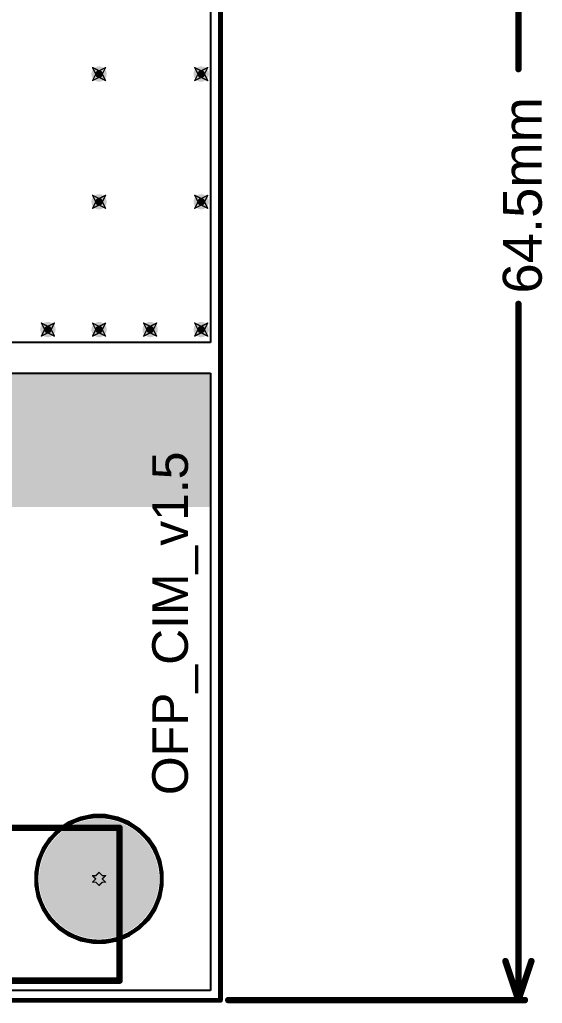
# Model space of a CAD drawing. Header units: inches. Extents: x -0.03 to 9.71, y 0.01 to 4.44.
# Drawn here: x 4.012 to 4.817, y 0.005 to 1.521 of the extents above; entities that cross this region are included whole.
import ezdxf

# ---------------------------------------------------------------- set-up
doc = ezdxf.new("R2010")
doc.units = ezdxf.units.IN
doc.header["$MEASUREMENT"] = 0
for name, color, linetype in [('Board Outline', 216, 'Continuous'), ('Bottom Layer', 5, 'Continuous'), ('Bottom Solder', 6, 'Continuous'), ('Dimension', 6, 'Continuous'), ('Drill Drawing', 1, 'Continuous'), ('Layer 1', 16, 'Continuous'), ('Layer 2', 76, 'Continuous'), ('Multi-Layer', 9, 'Continuous'), ('Pad Holes', 156, 'Continuous'), ('Top Layer', 1, 'Continuous'), ('Top Overlay', 2, 'Continuous'), ('Top Solder', 216, 'Continuous'), ('Via Holes', 16, 'Continuous')]:
    doc.layers.add(name, color=color, linetype=linetype)
doc.styles.add('Arial', font='', dxfattribs={"height": 0.2})
doc.styles.get('Arial').set_extended_font_data('Arial')

# ---------------------------------------------------------------- blocks, each defined once
blk = doc.blocks.new('DB2ERM_5_08_18P_GN_104')
at = {"layer": 'Top Overlay'}
for points in [[(-2, 0.07874, 0.01, 0.01, 0), (2, 0.07874, 0.01, 0.01, 0)], [(2, -0.156851, 0.01, 0.01, 0), (2, 0.07874, 0.01, 0.01, 0)], [(-2, -0.156851, 0.01, 0.01, 0), (2, -0.156851, 0.01, 0.01, 0)]]:
    blk.add_lwpolyline(points, format="xyseb", dxfattribs=at)
for points in [[(1.9975, 0.07874, 0.005, 0.005, 1), (2.0025, 0.07874, 0.005, 0.005, 1)], [(1.9975, 0.07874, 0.005, 0.005, 1), (2.0025, 0.07874, 0.005, 0.005, 1)], [(1.9975, -0.156851, 0.005, 0.005, 1), (2.0025, -0.156851, 0.005, 0.005, 1)], [(1.9975, -0.156851, 0.005, 0.005, 1), (2.0025, -0.156851, 0.005, 0.005, 1)]]:
    blk.add_lwpolyline(points, format="xyseb", close=True, dxfattribs=at)

msp = doc.modelspace()

# ---------------------------------------------------------------- hatches: boundary and pattern name
at = {"layer": 'Bottom Layer'}
h = msp.add_hatch(color=5, dxfattribs=at)
edge = h.paths.add_edge_path()
edge.add_arc((4.1339, 1.437), 0.0118, 0, 360)
h = msp.add_hatch(color=5, dxfattribs=at)
edge = h.paths.add_edge_path()
edge.add_arc((4.2913, 1.437), 0.0118, 0, 360)
h = msp.add_hatch(color=5, dxfattribs=at)
edge = h.paths.add_edge_path()
edge.add_arc((4.1339, 1.2402), 0.0118, 0, 360)
h = msp.add_hatch(color=5, dxfattribs=at)
edge = h.paths.add_edge_path()
edge.add_arc((4.2913, 1.2402), 0.0118, 0, 360)
h = msp.add_hatch(color=5, dxfattribs=at)
edge = h.paths.add_edge_path()
edge.add_arc((4.0551, 1.0433), 0.0118, 0, 360)
h = msp.add_hatch(color=5, dxfattribs=at)
edge = h.paths.add_edge_path()
edge.add_arc((4.1339, 1.0433), 0.0118, 0, 360)
h = msp.add_hatch(color=5, dxfattribs=at)
edge = h.paths.add_edge_path()
edge.add_arc((4.2126, 1.0433), 0.0118, 0, 360)
h = msp.add_hatch(color=5, dxfattribs=at)
edge = h.paths.add_edge_path()
edge.add_arc((4.2913, 1.0433), 0.0118, 0, 360)
h = msp.add_hatch(color=5, dxfattribs=at)
edge = h.paths.add_edge_path()
edge.add_arc((4.1339, 0.1969), 0.0886, 0, 360)
at = {"layer": 'Bottom Solder'}
msp.add_hatch(color=6, dxfattribs=at).paths.add_polyline_path([(0.0251, 0.77), (4.3056, 0.77), (4.3056, 0.9764), (0.0251, 0.9764)])
h = msp.add_hatch(color=6, dxfattribs=at)
edge = h.paths.add_edge_path()
edge.add_arc((4.1339, 0.1969), 0.0926, 0, 360)
at = {"layer": 'Layer 1'}
h = msp.add_hatch(color=16, dxfattribs=at)
edge = h.paths.add_edge_path()
edge.add_arc((4.1339, 1.437), 0.0118, 0, 360)
h = msp.add_hatch(color=16, dxfattribs=at)
edge = h.paths.add_edge_path()
edge.add_arc((4.2913, 1.437), 0.0118, 0, 360)
h = msp.add_hatch(color=16, dxfattribs=at)
edge = h.paths.add_edge_path()
edge.add_arc((4.1339, 1.2402), 0.0118, 0, 360)
h = msp.add_hatch(color=16, dxfattribs=at)
edge = h.paths.add_edge_path()
edge.add_arc((4.2913, 1.2402), 0.0118, 0, 360)
h = msp.add_hatch(color=16, dxfattribs=at)
edge = h.paths.add_edge_path()
edge.add_arc((4.0551, 1.0433), 0.0118, 0, 360)
h = msp.add_hatch(color=16, dxfattribs=at)
edge = h.paths.add_edge_path()
edge.add_arc((4.1339, 1.0433), 0.0118, 0, 360)
h = msp.add_hatch(color=16, dxfattribs=at)
edge = h.paths.add_edge_path()
edge.add_arc((4.2126, 1.0433), 0.0118, 0, 360)
h = msp.add_hatch(color=16, dxfattribs=at)
edge = h.paths.add_edge_path()
edge.add_arc((4.2913, 1.0433), 0.0118, 0, 360)
h = msp.add_hatch(color=16, dxfattribs=at)
edge = h.paths.add_edge_path()
edge.add_arc((4.1339, 0.1969), 0.0886, 0, 360)
at = {"layer": 'Layer 2'}
h = msp.add_hatch(color=76, dxfattribs=at)
edge = h.paths.add_edge_path()
edge.add_arc((4.1339, 1.437), 0.0118, 0, 360)
h = msp.add_hatch(color=76, dxfattribs=at)
edge = h.paths.add_edge_path()
edge.add_arc((4.2913, 1.437), 0.0118, 0, 360)
h = msp.add_hatch(color=76, dxfattribs=at)
edge = h.paths.add_edge_path()
edge.add_arc((4.1339, 1.2402), 0.0118, 0, 360)
h = msp.add_hatch(color=76, dxfattribs=at)
edge = h.paths.add_edge_path()
edge.add_arc((4.2913, 1.2402), 0.0118, 0, 360)
h = msp.add_hatch(color=76, dxfattribs=at)
edge = h.paths.add_edge_path()
edge.add_arc((4.0551, 1.0433), 0.0118, 0, 360)
h = msp.add_hatch(color=76, dxfattribs=at)
edge = h.paths.add_edge_path()
edge.add_arc((4.1339, 1.0433), 0.0118, 0, 360)
h = msp.add_hatch(color=76, dxfattribs=at)
edge = h.paths.add_edge_path()
edge.add_arc((4.2126, 1.0433), 0.0118, 0, 360)
h = msp.add_hatch(color=76, dxfattribs=at)
edge = h.paths.add_edge_path()
edge.add_arc((4.2913, 1.0433), 0.0118, 0, 360)
h = msp.add_hatch(color=76, dxfattribs=at)
edge = h.paths.add_edge_path()
edge.add_arc((4.1339, 0.1969), 0.0886, 0, 360)
at = {"layer": 'Multi-Layer'}
h = msp.add_hatch(color=9, dxfattribs=at)
edge = h.paths.add_edge_path()
edge.add_arc((4.1339, 0.1969), 0.0886, 0, 360)
at = {"layer": 'Pad Holes'}
h = msp.add_hatch(color=7, dxfattribs=at)
edge = h.paths.add_edge_path()
edge.add_arc((4.1339, 0.1969), 0.0689, 0, 360)
at = {"layer": 'Top Layer'}
h = msp.add_hatch(color=1, dxfattribs=at)
edge = h.paths.add_edge_path()
edge.add_arc((4.1339, 1.437), 0.0118, 0, 360)
h = msp.add_hatch(color=1, dxfattribs=at)
edge = h.paths.add_edge_path()
edge.add_arc((4.2913, 1.437), 0.0118, 0, 360)
h = msp.add_hatch(color=1, dxfattribs=at)
edge = h.paths.add_edge_path()
edge.add_arc((4.1339, 1.2402), 0.0118, 0, 360)
h = msp.add_hatch(color=1, dxfattribs=at)
edge = h.paths.add_edge_path()
edge.add_arc((4.2913, 1.2402), 0.0118, 0, 360)
h = msp.add_hatch(color=1, dxfattribs=at)
edge = h.paths.add_edge_path()
edge.add_arc((4.0551, 1.0433), 0.0118, 0, 360)
h = msp.add_hatch(color=1, dxfattribs=at)
edge = h.paths.add_edge_path()
edge.add_arc((4.1339, 1.0433), 0.0118, 0, 360)
h = msp.add_hatch(color=1, dxfattribs=at)
edge = h.paths.add_edge_path()
edge.add_arc((4.2126, 1.0433), 0.0118, 0, 360)
h = msp.add_hatch(color=1, dxfattribs=at)
edge = h.paths.add_edge_path()
edge.add_arc((4.2913, 1.0433), 0.0118, 0, 360)
h = msp.add_hatch(color=1, dxfattribs=at)
edge = h.paths.add_edge_path()
edge.add_arc((4.1339, 0.1969), 0.0886, 0, 360)
at = {"layer": 'Top Solder'}
h = msp.add_hatch(color=216, dxfattribs=at)
edge = h.paths.add_edge_path()
edge.add_arc((4.1339, 0.1969), 0.0926, 0, 360)
at = {"layer": 'Via Holes'}
h = msp.add_hatch(color=7, dxfattribs=at)
edge = h.paths.add_edge_path()
edge.add_arc((4.1339, 1.437), 0.00591, 0, 360)
h = msp.add_hatch(color=7, dxfattribs=at)
edge = h.paths.add_edge_path()
edge.add_arc((4.2913, 1.437), 0.00591, 0, 360)
h = msp.add_hatch(color=7, dxfattribs=at)
edge = h.paths.add_edge_path()
edge.add_arc((4.1339, 1.2402), 0.00591, 0, 360)
h = msp.add_hatch(color=7, dxfattribs=at)
edge = h.paths.add_edge_path()
edge.add_arc((4.2913, 1.2402), 0.00591, 0, 360)
h = msp.add_hatch(color=7, dxfattribs=at)
edge = h.paths.add_edge_path()
edge.add_arc((4.0551, 1.0433), 0.00591, 0, 360)
h = msp.add_hatch(color=7, dxfattribs=at)
edge = h.paths.add_edge_path()
edge.add_arc((4.1339, 1.0433), 0.00591, 0, 360)
h = msp.add_hatch(color=7, dxfattribs=at)
edge = h.paths.add_edge_path()
edge.add_arc((4.2126, 1.0433), 0.00591, 0, 360)
h = msp.add_hatch(color=7, dxfattribs=at)
edge = h.paths.add_edge_path()
edge.add_arc((4.2913, 1.0433), 0.00591, 0, 360)

# ---------------------------------------------------------------- linework, layer by layer
at = {"layer": 'Board Outline'}
for points in [[(4.3209, 0.0098, 0.0075, 0.0075, 0), (4.3209, 2.5492, 0.0075, 0.0075, 0)], [(0.0098, 0.0098, 0.0075, 0.0075, 0), (4.3209, 0.0098, 0.0075, 0.0075, 0)], [(0.0102, 0.0102, 0.005, 0.005, 0), (4.3205, 0.0102, 0.005, 0.005, 0)]]:
    msp.add_lwpolyline(points, format="xyseb", dxfattribs=at)
for points in [[(4.319, 0.0098, 0.00375, 0.00375, 1), (4.3227, 0.0098, 0.00375, 0.00375, 1)], [(4.319, 0.0098, 0.00375, 0.00375, 1), (4.3227, 0.0098, 0.00375, 0.00375, 1)], [(4.3193, 0.0102, 0.0025, 0.0025, 1), (4.3218, 0.0102, 0.0025, 0.0025, 1)]]:
    msp.add_lwpolyline(points, format="xyseb", close=True, dxfattribs=at)
at = {"layer": 'Bottom Layer'}
for p, q in [((4.3056, 2.5339), (4.3056, 1.0236)), ((4.3056, 1.0236), (0.0251, 1.0236)), ((0.0251, 0.9764), (4.3056, 0.9764)), ((4.3056, 0.9764), (4.3056, 0.0251)), ((4.1051, 0.2916), (4.0872, 0.2842)), ((4.1241, 0.2954), (4.1051, 0.2916)), ((4.1436, 0.2954), (4.1241, 0.2954)), ((4.1626, 0.2916), (4.1436, 0.2954)), ((4.1806, 0.2842), (4.1626, 0.2916)), ((4.071, 0.2734), (4.0573, 0.2597)), ((4.0872, 0.2842), (4.071, 0.2734)), ((4.1967, 0.2734), (4.1806, 0.2842)), ((4.2104, 0.2597), (4.1967, 0.2734)), ((4.0573, 0.2597), (4.0465, 0.2435)), ((4.2212, 0.2435), (4.2104, 0.2597)), ((4.0465, 0.2435), (4.0391, 0.2256)), ((4.2287, 0.2256), (4.2212, 0.2435)), ((4.0391, 0.2256), (4.0353, 0.2066)), ((4.2324, 0.2066), (4.2287, 0.2256)), ((4.0353, 0.2066), (4.0353, 0.1871)), ((4.2324, 0.1871), (4.2324, 0.2066)), ((4.0353, 0.1871), (4.0391, 0.1681)), ((4.2287, 0.1681), (4.2324, 0.1871)), ((4.0391, 0.1681), (4.0465, 0.1502)), ((4.2212, 0.1502), (4.2287, 0.1681)), ((4.0465, 0.1502), (4.0573, 0.134)), ((4.2104, 0.134), (4.2212, 0.1502)), ((4.0573, 0.134), (4.071, 0.1203)), ((4.1967, 0.1203), (4.2104, 0.134)), ((4.071, 0.1203), (4.0872, 0.1095)), ((4.0872, 0.1095), (4.1051, 0.1021)), ((4.1626, 0.1021), (4.1806, 0.1095)), ((4.1806, 0.1095), (4.1967, 0.1203)), ((4.1051, 0.1021), (4.1241, 0.0983)), ((4.1241, 0.0983), (4.1436, 0.0983)), ((4.1436, 0.0983), (4.1626, 0.1021)), ((4.3056, 0.0251), (0.0251, 0.0251))]:
    msp.add_line(p, q, dxfattribs=at)
at = {"layer": 'Dimension'}
for points in [[(4.78, 1.4447, 0.01, 0.01, 0), (4.78, 2.5492, 0.01, 0.01, 0)], [(4.78, 0.0102, 0.01, 0.01, 0), (4.78, 1.0828, 0.01, 0.01, 0)], [(4.76, 0.0702, 0.01, 0.01, 0), (4.78, 0.0102, 0.01, 0.01, 0)], [(4.78, 0.0102, 0.01, 0.01, 0), (4.8, 0.0702, 0.01, 0.01, 0)], [(4.333, 0.0102, 0.01, 0.01, 0), (4.79, 0.0102, 0.01, 0.01, 0)]]:
    msp.add_lwpolyline(points, format="xyseb", dxfattribs=at)
for points in [[(4.7775, 1.4447, 0.005, 0.005, 1), (4.7825, 1.4447, 0.005, 0.005, 1)], [(4.7775, 1.0828, 0.005, 0.005, 1), (4.7825, 1.0828, 0.005, 0.005, 1)], [(4.7575, 0.0702, 0.005, 0.005, 1), (4.7625, 0.0702, 0.005, 0.005, 1)], [(4.7975, 0.0702, 0.005, 0.005, 1), (4.8025, 0.0702, 0.005, 0.005, 1)], [(4.3305, 0.0102, 0.005, 0.005, 1), (4.3355, 0.0102, 0.005, 0.005, 1)], [(4.7775, 0.0102, 0.005, 0.005, 1), (4.7825, 0.0102, 0.005, 0.005, 1)], [(4.7775, 0.0102, 0.005, 0.005, 1), (4.7825, 0.0102, 0.005, 0.005, 1)], [(4.7775, 0.0102, 0.005, 0.005, 1), (4.7825, 0.0102, 0.005, 0.005, 1)], [(4.7875, 0.0102, 0.005, 0.005, 1), (4.7925, 0.0102, 0.005, 0.005, 1)]]:
    msp.add_lwpolyline(points, format="xyseb", close=True, dxfattribs=at)
at = {"layer": 'Drill Drawing'}
for points in [[(4.1239, 1.447, 0.002, 0.002, 0), (4.1339, 1.442, 0.002, 0.002, 0)], [(4.1239, 1.447, 0.002, 0.002, 0), (4.1289, 1.437, 0.002, 0.002, 0)], [(4.1339, 1.442, 0.002, 0.002, 0), (4.1439, 1.447, 0.002, 0.002, 0)], [(4.1389, 1.437, 0.002, 0.002, 0), (4.1439, 1.447, 0.002, 0.002, 0)], [(4.2813, 1.447, 0.002, 0.002, 0), (4.2913, 1.442, 0.002, 0.002, 0)], [(4.2813, 1.447, 0.002, 0.002, 0), (4.2863, 1.437, 0.002, 0.002, 0)], [(4.2913, 1.442, 0.002, 0.002, 0), (4.3013, 1.447, 0.002, 0.002, 0)], [(4.2963, 1.437, 0.002, 0.002, 0), (4.3013, 1.447, 0.002, 0.002, 0)], [(4.1239, 1.427, 0.002, 0.002, 0), (4.1289, 1.437, 0.002, 0.002, 0)], [(4.1239, 1.427, 0.002, 0.002, 0), (4.1339, 1.432, 0.002, 0.002, 0)], [(4.1339, 1.432, 0.002, 0.002, 0), (4.1439, 1.427, 0.002, 0.002, 0)], [(4.1389, 1.437, 0.002, 0.002, 0), (4.1439, 1.427, 0.002, 0.002, 0)], [(4.2813, 1.427, 0.002, 0.002, 0), (4.2863, 1.437, 0.002, 0.002, 0)], [(4.2813, 1.427, 0.002, 0.002, 0), (4.2913, 1.432, 0.002, 0.002, 0)], [(4.2913, 1.432, 0.002, 0.002, 0), (4.3013, 1.427, 0.002, 0.002, 0)], [(4.2963, 1.437, 0.002, 0.002, 0), (4.3013, 1.427, 0.002, 0.002, 0)], [(4.1239, 1.2502, 0.002, 0.002, 0), (4.1339, 1.2452, 0.002, 0.002, 0)], [(4.1239, 1.2502, 0.002, 0.002, 0), (4.1289, 1.2402, 0.002, 0.002, 0)], [(4.1339, 1.2452, 0.002, 0.002, 0), (4.1439, 1.2502, 0.002, 0.002, 0)], [(4.1389, 1.2402, 0.002, 0.002, 0), (4.1439, 1.2502, 0.002, 0.002, 0)], [(4.2813, 1.2502, 0.002, 0.002, 0), (4.2913, 1.2452, 0.002, 0.002, 0)], [(4.2813, 1.2502, 0.002, 0.002, 0), (4.2863, 1.2402, 0.002, 0.002, 0)], [(4.2913, 1.2452, 0.002, 0.002, 0), (4.3013, 1.2502, 0.002, 0.002, 0)], [(4.2963, 1.2402, 0.002, 0.002, 0), (4.3013, 1.2502, 0.002, 0.002, 0)], [(4.1239, 1.2302, 0.002, 0.002, 0), (4.1289, 1.2402, 0.002, 0.002, 0)], [(4.1239, 1.2302, 0.002, 0.002, 0), (4.1339, 1.2352, 0.002, 0.002, 0)], [(4.1339, 1.2352, 0.002, 0.002, 0), (4.1439, 1.2302, 0.002, 0.002, 0)], [(4.1389, 1.2402, 0.002, 0.002, 0), (4.1439, 1.2302, 0.002, 0.002, 0)], [(4.2813, 1.2302, 0.002, 0.002, 0), (4.2863, 1.2402, 0.002, 0.002, 0)], [(4.2813, 1.2302, 0.002, 0.002, 0), (4.2913, 1.2352, 0.002, 0.002, 0)], [(4.2913, 1.2352, 0.002, 0.002, 0), (4.3013, 1.2302, 0.002, 0.002, 0)], [(4.2963, 1.2402, 0.002, 0.002, 0), (4.3013, 1.2302, 0.002, 0.002, 0)], [(4.0451, 1.0533, 0.002, 0.002, 0), (4.0551, 1.0483, 0.002, 0.002, 0)], [(4.0451, 1.0533, 0.002, 0.002, 0), (4.0501, 1.0433, 0.002, 0.002, 0)], [(4.0551, 1.0483, 0.002, 0.002, 0), (4.0651, 1.0533, 0.002, 0.002, 0)], [(4.0601, 1.0433, 0.002, 0.002, 0), (4.0651, 1.0533, 0.002, 0.002, 0)], [(4.1239, 1.0533, 0.002, 0.002, 0), (4.1339, 1.0483, 0.002, 0.002, 0)], [(4.1239, 1.0533, 0.002, 0.002, 0), (4.1289, 1.0433, 0.002, 0.002, 0)], [(4.1339, 1.0483, 0.002, 0.002, 0), (4.1439, 1.0533, 0.002, 0.002, 0)], [(4.1389, 1.0433, 0.002, 0.002, 0), (4.1439, 1.0533, 0.002, 0.002, 0)], [(4.2026, 1.0533, 0.002, 0.002, 0), (4.2126, 1.0483, 0.002, 0.002, 0)], [(4.2026, 1.0533, 0.002, 0.002, 0), (4.2076, 1.0433, 0.002, 0.002, 0)], [(4.2126, 1.0483, 0.002, 0.002, 0), (4.2226, 1.0533, 0.002, 0.002, 0)], [(4.2176, 1.0433, 0.002, 0.002, 0), (4.2226, 1.0533, 0.002, 0.002, 0)], [(4.2813, 1.0533, 0.002, 0.002, 0), (4.2913, 1.0483, 0.002, 0.002, 0)], [(4.2813, 1.0533, 0.002, 0.002, 0), (4.2863, 1.0433, 0.002, 0.002, 0)], [(4.2913, 1.0483, 0.002, 0.002, 0), (4.3013, 1.0533, 0.002, 0.002, 0)], [(4.2963, 1.0433, 0.002, 0.002, 0), (4.3013, 1.0533, 0.002, 0.002, 0)], [(4.0451, 1.0333, 0.002, 0.002, 0), (4.0501, 1.0433, 0.002, 0.002, 0)], [(4.0451, 1.0333, 0.002, 0.002, 0), (4.0551, 1.0383, 0.002, 0.002, 0)], [(4.0551, 1.0383, 0.002, 0.002, 0), (4.0651, 1.0333, 0.002, 0.002, 0)], [(4.0601, 1.0433, 0.002, 0.002, 0), (4.0651, 1.0333, 0.002, 0.002, 0)], [(4.1239, 1.0333, 0.002, 0.002, 0), (4.1289, 1.0433, 0.002, 0.002, 0)], [(4.1239, 1.0333, 0.002, 0.002, 0), (4.1339, 1.0383, 0.002, 0.002, 0)], [(4.1339, 1.0383, 0.002, 0.002, 0), (4.1439, 1.0333, 0.002, 0.002, 0)], [(4.1389, 1.0433, 0.002, 0.002, 0), (4.1439, 1.0333, 0.002, 0.002, 0)], [(4.2026, 1.0333, 0.002, 0.002, 0), (4.2076, 1.0433, 0.002, 0.002, 0)], [(4.2026, 1.0333, 0.002, 0.002, 0), (4.2126, 1.0383, 0.002, 0.002, 0)], [(4.2126, 1.0383, 0.002, 0.002, 0), (4.2226, 1.0333, 0.002, 0.002, 0)], [(4.2176, 1.0433, 0.002, 0.002, 0), (4.2226, 1.0333, 0.002, 0.002, 0)], [(4.2813, 1.0333, 0.002, 0.002, 0), (4.2863, 1.0433, 0.002, 0.002, 0)], [(4.2813, 1.0333, 0.002, 0.002, 0), (4.2913, 1.0383, 0.002, 0.002, 0)], [(4.2913, 1.0383, 0.002, 0.002, 0), (4.3013, 1.0333, 0.002, 0.002, 0)], [(4.2963, 1.0433, 0.002, 0.002, 0), (4.3013, 1.0333, 0.002, 0.002, 0)], [(4.1239, 0.2019, 0.002, 0.002, 0), (4.1289, 0.1969, 0.002, 0.002, 0)], [(4.1239, 0.2019, 0.002, 0.002, 0), (4.1289, 0.2019, 0.002, 0.002, 0)], [(4.1239, 0.1919, 0.002, 0.002, 0), (4.1289, 0.1969, 0.002, 0.002, 0)], [(4.1289, 0.2019, 0.002, 0.002, 0), (4.1339, 0.2069, 0.002, 0.002, 0)], [(4.1339, 0.2069, 0.002, 0.002, 0), (4.1389, 0.2019, 0.002, 0.002, 0)], [(4.1389, 0.2019, 0.002, 0.002, 0), (4.1439, 0.2019, 0.002, 0.002, 0)], [(4.1389, 0.1969, 0.002, 0.002, 0), (4.1439, 0.2019, 0.002, 0.002, 0)], [(4.1389, 0.1969, 0.002, 0.002, 0), (4.1439, 0.1919, 0.002, 0.002, 0)], [(4.1239, 0.1919, 0.002, 0.002, 0), (4.1289, 0.1919, 0.002, 0.002, 0)], [(4.1289, 0.1919, 0.002, 0.002, 0), (4.1339, 0.1869, 0.002, 0.002, 0)], [(4.1339, 0.1869, 0.002, 0.002, 0), (4.1389, 0.1919, 0.002, 0.002, 0)], [(4.1389, 0.1919, 0.002, 0.002, 0), (4.1439, 0.1919, 0.002, 0.002, 0)]]:
    msp.add_lwpolyline(points, format="xyseb", dxfattribs=at)
for points in [[(4.1234, 1.447, 0.001, 0.001, 1), (4.1244, 1.447, 0.001, 0.001, 1)], [(4.1234, 1.447, 0.001, 0.001, 1), (4.1244, 1.447, 0.001, 0.001, 1)], [(4.1334, 1.442, 0.001, 0.001, 1), (4.1344, 1.442, 0.001, 0.001, 1)], [(4.1334, 1.442, 0.001, 0.001, 1), (4.1344, 1.442, 0.001, 0.001, 1)], [(4.1434, 1.447, 0.001, 0.001, 1), (4.1444, 1.447, 0.001, 0.001, 1)], [(4.1434, 1.447, 0.001, 0.001, 1), (4.1444, 1.447, 0.001, 0.001, 1)], [(4.2808, 1.447, 0.001, 0.001, 1), (4.2818, 1.447, 0.001, 0.001, 1)], [(4.2808, 1.447, 0.001, 0.001, 1), (4.2818, 1.447, 0.001, 0.001, 1)], [(4.2908, 1.442, 0.001, 0.001, 1), (4.2918, 1.442, 0.001, 0.001, 1)], [(4.2908, 1.442, 0.001, 0.001, 1), (4.2918, 1.442, 0.001, 0.001, 1)], [(4.3008, 1.447, 0.001, 0.001, 1), (4.3018, 1.447, 0.001, 0.001, 1)], [(4.3008, 1.447, 0.001, 0.001, 1), (4.3018, 1.447, 0.001, 0.001, 1)], [(4.1234, 1.427, 0.001, 0.001, 1), (4.1244, 1.427, 0.001, 0.001, 1)], [(4.1234, 1.427, 0.001, 0.001, 1), (4.1244, 1.427, 0.001, 0.001, 1)], [(4.1284, 1.437, 0.001, 0.001, 1), (4.1294, 1.437, 0.001, 0.001, 1)], [(4.1284, 1.437, 0.001, 0.001, 1), (4.1294, 1.437, 0.001, 0.001, 1)], [(4.1334, 1.432, 0.001, 0.001, 1), (4.1344, 1.432, 0.001, 0.001, 1)], [(4.1334, 1.432, 0.001, 0.001, 1), (4.1344, 1.432, 0.001, 0.001, 1)], [(4.1384, 1.437, 0.001, 0.001, 1), (4.1394, 1.437, 0.001, 0.001, 1)], [(4.1384, 1.437, 0.001, 0.001, 1), (4.1394, 1.437, 0.001, 0.001, 1)], [(4.1434, 1.427, 0.001, 0.001, 1), (4.1444, 1.427, 0.001, 0.001, 1)], [(4.1434, 1.427, 0.001, 0.001, 1), (4.1444, 1.427, 0.001, 0.001, 1)], [(4.2808, 1.427, 0.001, 0.001, 1), (4.2818, 1.427, 0.001, 0.001, 1)], [(4.2808, 1.427, 0.001, 0.001, 1), (4.2818, 1.427, 0.001, 0.001, 1)], [(4.2858, 1.437, 0.001, 0.001, 1), (4.2868, 1.437, 0.001, 0.001, 1)], [(4.2858, 1.437, 0.001, 0.001, 1), (4.2868, 1.437, 0.001, 0.001, 1)], [(4.2908, 1.432, 0.001, 0.001, 1), (4.2918, 1.432, 0.001, 0.001, 1)], [(4.2908, 1.432, 0.001, 0.001, 1), (4.2918, 1.432, 0.001, 0.001, 1)], [(4.2958, 1.437, 0.001, 0.001, 1), (4.2968, 1.437, 0.001, 0.001, 1)], [(4.2958, 1.437, 0.001, 0.001, 1), (4.2968, 1.437, 0.001, 0.001, 1)], [(4.3008, 1.427, 0.001, 0.001, 1), (4.3018, 1.427, 0.001, 0.001, 1)], [(4.3008, 1.427, 0.001, 0.001, 1), (4.3018, 1.427, 0.001, 0.001, 1)], [(4.1234, 1.2502, 0.001, 0.001, 1), (4.1244, 1.2502, 0.001, 0.001, 1)], [(4.1234, 1.2502, 0.001, 0.001, 1), (4.1244, 1.2502, 0.001, 0.001, 1)], [(4.1334, 1.2452, 0.001, 0.001, 1), (4.1344, 1.2452, 0.001, 0.001, 1)], [(4.1334, 1.2452, 0.001, 0.001, 1), (4.1344, 1.2452, 0.001, 0.001, 1)], [(4.1434, 1.2502, 0.001, 0.001, 1), (4.1444, 1.2502, 0.001, 0.001, 1)], [(4.1434, 1.2502, 0.001, 0.001, 1), (4.1444, 1.2502, 0.001, 0.001, 1)], [(4.2808, 1.2502, 0.001, 0.001, 1), (4.2818, 1.2502, 0.001, 0.001, 1)], [(4.2808, 1.2502, 0.001, 0.001, 1), (4.2818, 1.2502, 0.001, 0.001, 1)], [(4.2908, 1.2452, 0.001, 0.001, 1), (4.2918, 1.2452, 0.001, 0.001, 1)], [(4.2908, 1.2452, 0.001, 0.001, 1), (4.2918, 1.2452, 0.001, 0.001, 1)], [(4.3008, 1.2502, 0.001, 0.001, 1), (4.3018, 1.2502, 0.001, 0.001, 1)], [(4.3008, 1.2502, 0.001, 0.001, 1), (4.3018, 1.2502, 0.001, 0.001, 1)], [(4.1234, 1.2302, 0.001, 0.001, 1), (4.1244, 1.2302, 0.001, 0.001, 1)], [(4.1234, 1.2302, 0.001, 0.001, 1), (4.1244, 1.2302, 0.001, 0.001, 1)], [(4.1284, 1.2402, 0.001, 0.001, 1), (4.1294, 1.2402, 0.001, 0.001, 1)], [(4.1284, 1.2402, 0.001, 0.001, 1), (4.1294, 1.2402, 0.001, 0.001, 1)], [(4.1334, 1.2352, 0.001, 0.001, 1), (4.1344, 1.2352, 0.001, 0.001, 1)], [(4.1334, 1.2352, 0.001, 0.001, 1), (4.1344, 1.2352, 0.001, 0.001, 1)], [(4.1384, 1.2402, 0.001, 0.001, 1), (4.1394, 1.2402, 0.001, 0.001, 1)], [(4.1384, 1.2402, 0.001, 0.001, 1), (4.1394, 1.2402, 0.001, 0.001, 1)], [(4.1434, 1.2302, 0.001, 0.001, 1), (4.1444, 1.2302, 0.001, 0.001, 1)], [(4.1434, 1.2302, 0.001, 0.001, 1), (4.1444, 1.2302, 0.001, 0.001, 1)], [(4.2808, 1.2302, 0.001, 0.001, 1), (4.2818, 1.2302, 0.001, 0.001, 1)], [(4.2808, 1.2302, 0.001, 0.001, 1), (4.2818, 1.2302, 0.001, 0.001, 1)], [(4.2858, 1.2402, 0.001, 0.001, 1), (4.2868, 1.2402, 0.001, 0.001, 1)], [(4.2858, 1.2402, 0.001, 0.001, 1), (4.2868, 1.2402, 0.001, 0.001, 1)], [(4.2908, 1.2352, 0.001, 0.001, 1), (4.2918, 1.2352, 0.001, 0.001, 1)], [(4.2908, 1.2352, 0.001, 0.001, 1), (4.2918, 1.2352, 0.001, 0.001, 1)], [(4.2958, 1.2402, 0.001, 0.001, 1), (4.2968, 1.2402, 0.001, 0.001, 1)], [(4.2958, 1.2402, 0.001, 0.001, 1), (4.2968, 1.2402, 0.001, 0.001, 1)], [(4.3008, 1.2302, 0.001, 0.001, 1), (4.3018, 1.2302, 0.001, 0.001, 1)], [(4.3008, 1.2302, 0.001, 0.001, 1), (4.3018, 1.2302, 0.001, 0.001, 1)], [(4.0446, 1.0533, 0.001, 0.001, 1), (4.0456, 1.0533, 0.001, 0.001, 1)], [(4.0446, 1.0533, 0.001, 0.001, 1), (4.0456, 1.0533, 0.001, 0.001, 1)], [(4.0546, 1.0483, 0.001, 0.001, 1), (4.0556, 1.0483, 0.001, 0.001, 1)], [(4.0546, 1.0483, 0.001, 0.001, 1), (4.0556, 1.0483, 0.001, 0.001, 1)], [(4.0646, 1.0533, 0.001, 0.001, 1), (4.0656, 1.0533, 0.001, 0.001, 1)], [(4.0646, 1.0533, 0.001, 0.001, 1), (4.0656, 1.0533, 0.001, 0.001, 1)], [(4.1234, 1.0533, 0.001, 0.001, 1), (4.1244, 1.0533, 0.001, 0.001, 1)], [(4.1234, 1.0533, 0.001, 0.001, 1), (4.1244, 1.0533, 0.001, 0.001, 1)], [(4.1334, 1.0483, 0.001, 0.001, 1), (4.1344, 1.0483, 0.001, 0.001, 1)], [(4.1334, 1.0483, 0.001, 0.001, 1), (4.1344, 1.0483, 0.001, 0.001, 1)], [(4.1434, 1.0533, 0.001, 0.001, 1), (4.1444, 1.0533, 0.001, 0.001, 1)], [(4.1434, 1.0533, 0.001, 0.001, 1), (4.1444, 1.0533, 0.001, 0.001, 1)], [(4.2021, 1.0533, 0.001, 0.001, 1), (4.2031, 1.0533, 0.001, 0.001, 1)], [(4.2021, 1.0533, 0.001, 0.001, 1), (4.2031, 1.0533, 0.001, 0.001, 1)], [(4.2121, 1.0483, 0.001, 0.001, 1), (4.2131, 1.0483, 0.001, 0.001, 1)], [(4.2121, 1.0483, 0.001, 0.001, 1), (4.2131, 1.0483, 0.001, 0.001, 1)], [(4.2221, 1.0533, 0.001, 0.001, 1), (4.2231, 1.0533, 0.001, 0.001, 1)], [(4.2221, 1.0533, 0.001, 0.001, 1), (4.2231, 1.0533, 0.001, 0.001, 1)], [(4.2808, 1.0533, 0.001, 0.001, 1), (4.2818, 1.0533, 0.001, 0.001, 1)], [(4.2808, 1.0533, 0.001, 0.001, 1), (4.2818, 1.0533, 0.001, 0.001, 1)], [(4.2908, 1.0483, 0.001, 0.001, 1), (4.2918, 1.0483, 0.001, 0.001, 1)], [(4.2908, 1.0483, 0.001, 0.001, 1), (4.2918, 1.0483, 0.001, 0.001, 1)], [(4.3008, 1.0533, 0.001, 0.001, 1), (4.3018, 1.0533, 0.001, 0.001, 1)], [(4.3008, 1.0533, 0.001, 0.001, 1), (4.3018, 1.0533, 0.001, 0.001, 1)], [(4.0446, 1.0333, 0.001, 0.001, 1), (4.0456, 1.0333, 0.001, 0.001, 1)], [(4.0446, 1.0333, 0.001, 0.001, 1), (4.0456, 1.0333, 0.001, 0.001, 1)], [(4.0496, 1.0433, 0.001, 0.001, 1), (4.0506, 1.0433, 0.001, 0.001, 1)], [(4.0496, 1.0433, 0.001, 0.001, 1), (4.0506, 1.0433, 0.001, 0.001, 1)], [(4.0546, 1.0383, 0.001, 0.001, 1), (4.0556, 1.0383, 0.001, 0.001, 1)], [(4.0546, 1.0383, 0.001, 0.001, 1), (4.0556, 1.0383, 0.001, 0.001, 1)], [(4.0596, 1.0433, 0.001, 0.001, 1), (4.0606, 1.0433, 0.001, 0.001, 1)], [(4.0596, 1.0433, 0.001, 0.001, 1), (4.0606, 1.0433, 0.001, 0.001, 1)], [(4.0646, 1.0333, 0.001, 0.001, 1), (4.0656, 1.0333, 0.001, 0.001, 1)], [(4.0646, 1.0333, 0.001, 0.001, 1), (4.0656, 1.0333, 0.001, 0.001, 1)], [(4.1234, 1.0333, 0.001, 0.001, 1), (4.1244, 1.0333, 0.001, 0.001, 1)], [(4.1234, 1.0333, 0.001, 0.001, 1), (4.1244, 1.0333, 0.001, 0.001, 1)], [(4.1284, 1.0433, 0.001, 0.001, 1), (4.1294, 1.0433, 0.001, 0.001, 1)], [(4.1284, 1.0433, 0.001, 0.001, 1), (4.1294, 1.0433, 0.001, 0.001, 1)], [(4.1334, 1.0383, 0.001, 0.001, 1), (4.1344, 1.0383, 0.001, 0.001, 1)], [(4.1334, 1.0383, 0.001, 0.001, 1), (4.1344, 1.0383, 0.001, 0.001, 1)], [(4.1384, 1.0433, 0.001, 0.001, 1), (4.1394, 1.0433, 0.001, 0.001, 1)], [(4.1384, 1.0433, 0.001, 0.001, 1), (4.1394, 1.0433, 0.001, 0.001, 1)], [(4.1434, 1.0333, 0.001, 0.001, 1), (4.1444, 1.0333, 0.001, 0.001, 1)], [(4.1434, 1.0333, 0.001, 0.001, 1), (4.1444, 1.0333, 0.001, 0.001, 1)], [(4.2021, 1.0333, 0.001, 0.001, 1), (4.2031, 1.0333, 0.001, 0.001, 1)], [(4.2021, 1.0333, 0.001, 0.001, 1), (4.2031, 1.0333, 0.001, 0.001, 1)], [(4.2071, 1.0433, 0.001, 0.001, 1), (4.2081, 1.0433, 0.001, 0.001, 1)], [(4.2071, 1.0433, 0.001, 0.001, 1), (4.2081, 1.0433, 0.001, 0.001, 1)], [(4.2121, 1.0383, 0.001, 0.001, 1), (4.2131, 1.0383, 0.001, 0.001, 1)], [(4.2121, 1.0383, 0.001, 0.001, 1), (4.2131, 1.0383, 0.001, 0.001, 1)], [(4.2171, 1.0433, 0.001, 0.001, 1), (4.2181, 1.0433, 0.001, 0.001, 1)], [(4.2171, 1.0433, 0.001, 0.001, 1), (4.2181, 1.0433, 0.001, 0.001, 1)], [(4.2221, 1.0333, 0.001, 0.001, 1), (4.2231, 1.0333, 0.001, 0.001, 1)], [(4.2221, 1.0333, 0.001, 0.001, 1), (4.2231, 1.0333, 0.001, 0.001, 1)], [(4.2808, 1.0333, 0.001, 0.001, 1), (4.2818, 1.0333, 0.001, 0.001, 1)], [(4.2808, 1.0333, 0.001, 0.001, 1), (4.2818, 1.0333, 0.001, 0.001, 1)], [(4.2858, 1.0433, 0.001, 0.001, 1), (4.2868, 1.0433, 0.001, 0.001, 1)], [(4.2858, 1.0433, 0.001, 0.001, 1), (4.2868, 1.0433, 0.001, 0.001, 1)], [(4.2908, 1.0383, 0.001, 0.001, 1), (4.2918, 1.0383, 0.001, 0.001, 1)], [(4.2908, 1.0383, 0.001, 0.001, 1), (4.2918, 1.0383, 0.001, 0.001, 1)], [(4.2958, 1.0433, 0.001, 0.001, 1), (4.2968, 1.0433, 0.001, 0.001, 1)], [(4.2958, 1.0433, 0.001, 0.001, 1), (4.2968, 1.0433, 0.001, 0.001, 1)], [(4.3008, 1.0333, 0.001, 0.001, 1), (4.3018, 1.0333, 0.001, 0.001, 1)], [(4.3008, 1.0333, 0.001, 0.001, 1), (4.3018, 1.0333, 0.001, 0.001, 1)], [(4.1234, 0.2019, 0.001, 0.001, 1), (4.1244, 0.2019, 0.001, 0.001, 1)], [(4.1234, 0.2019, 0.001, 0.001, 1), (4.1244, 0.2019, 0.001, 0.001, 1)], [(4.1284, 0.2019, 0.001, 0.001, 1), (4.1294, 0.2019, 0.001, 0.001, 1)], [(4.1284, 0.2019, 0.001, 0.001, 1), (4.1294, 0.2019, 0.001, 0.001, 1)], [(4.1284, 0.1969, 0.001, 0.001, 1), (4.1294, 0.1969, 0.001, 0.001, 1)], [(4.1284, 0.1969, 0.001, 0.001, 1), (4.1294, 0.1969, 0.001, 0.001, 1)], [(4.1334, 0.2069, 0.001, 0.001, 1), (4.1344, 0.2069, 0.001, 0.001, 1)], [(4.1334, 0.2069, 0.001, 0.001, 1), (4.1344, 0.2069, 0.001, 0.001, 1)], [(4.1384, 0.2019, 0.001, 0.001, 1), (4.1394, 0.2019, 0.001, 0.001, 1)], [(4.1384, 0.2019, 0.001, 0.001, 1), (4.1394, 0.2019, 0.001, 0.001, 1)], [(4.1384, 0.1969, 0.001, 0.001, 1), (4.1394, 0.1969, 0.001, 0.001, 1)], [(4.1384, 0.1969, 0.001, 0.001, 1), (4.1394, 0.1969, 0.001, 0.001, 1)], [(4.1434, 0.2019, 0.001, 0.001, 1), (4.1444, 0.2019, 0.001, 0.001, 1)], [(4.1434, 0.2019, 0.001, 0.001, 1), (4.1444, 0.2019, 0.001, 0.001, 1)], [(4.1234, 0.1919, 0.001, 0.001, 1), (4.1244, 0.1919, 0.001, 0.001, 1)], [(4.1234, 0.1919, 0.001, 0.001, 1), (4.1244, 0.1919, 0.001, 0.001, 1)], [(4.1284, 0.1919, 0.001, 0.001, 1), (4.1294, 0.1919, 0.001, 0.001, 1)], [(4.1284, 0.1919, 0.001, 0.001, 1), (4.1294, 0.1919, 0.001, 0.001, 1)], [(4.1334, 0.1869, 0.001, 0.001, 1), (4.1344, 0.1869, 0.001, 0.001, 1)], [(4.1334, 0.1869, 0.001, 0.001, 1), (4.1344, 0.1869, 0.001, 0.001, 1)], [(4.1384, 0.1919, 0.001, 0.001, 1), (4.1394, 0.1919, 0.001, 0.001, 1)], [(4.1384, 0.1919, 0.001, 0.001, 1), (4.1394, 0.1919, 0.001, 0.001, 1)], [(4.1434, 0.1919, 0.001, 0.001, 1), (4.1444, 0.1919, 0.001, 0.001, 1)], [(4.1434, 0.1919, 0.001, 0.001, 1), (4.1444, 0.1919, 0.001, 0.001, 1)]]:
    msp.add_lwpolyline(points, format="xyseb", close=True, dxfattribs=at)
at = {"layer": 'Layer 1'}
for p, q in [((4.3056, 2.5339), (4.3056, 1.0236)), ((4.3056, 1.0236), (0.0251, 1.0236)), ((0.0251, 0.9764), (4.3056, 0.9764)), ((4.3056, 0.9764), (4.3056, 0.0251)), ((4.1051, 0.2916), (4.0872, 0.2842)), ((4.1241, 0.2954), (4.1051, 0.2916)), ((4.1436, 0.2954), (4.1241, 0.2954)), ((4.1626, 0.2916), (4.1436, 0.2954)), ((4.1806, 0.2842), (4.1626, 0.2916)), ((4.071, 0.2734), (4.0573, 0.2597)), ((4.0872, 0.2842), (4.071, 0.2734)), ((4.1967, 0.2734), (4.1806, 0.2842)), ((4.2104, 0.2597), (4.1967, 0.2734)), ((4.0573, 0.2597), (4.0465, 0.2435)), ((4.2212, 0.2435), (4.2104, 0.2597)), ((4.0465, 0.2435), (4.0391, 0.2256)), ((4.2287, 0.2256), (4.2212, 0.2435)), ((4.0391, 0.2256), (4.0353, 0.2066)), ((4.2324, 0.2066), (4.2287, 0.2256)), ((4.0353, 0.2066), (4.0353, 0.1871)), ((4.2324, 0.1871), (4.2324, 0.2066)), ((4.0353, 0.1871), (4.0391, 0.1681)), ((4.2287, 0.1681), (4.2324, 0.1871)), ((4.0391, 0.1681), (4.0465, 0.1502)), ((4.2212, 0.1502), (4.2287, 0.1681)), ((4.0465, 0.1502), (4.0573, 0.134)), ((4.2104, 0.134), (4.2212, 0.1502)), ((4.0573, 0.134), (4.071, 0.1203)), ((4.1967, 0.1203), (4.2104, 0.134)), ((4.071, 0.1203), (4.0872, 0.1095)), ((4.0872, 0.1095), (4.1051, 0.1021)), ((4.1626, 0.1021), (4.1806, 0.1095)), ((4.1806, 0.1095), (4.1967, 0.1203)), ((4.1051, 0.1021), (4.1241, 0.0983)), ((4.1241, 0.0983), (4.1436, 0.0983)), ((4.1436, 0.0983), (4.1626, 0.1021)), ((4.3056, 0.0251), (0.0251, 0.0251))]:
    msp.add_line(p, q, dxfattribs=at)
at = {"layer": 'Layer 2'}
for p, q in [((4.3056, 2.5339), (4.3056, 1.0236)), ((4.3056, 1.0236), (0.0251, 1.0236)), ((0.0251, 0.9764), (4.3056, 0.9764)), ((4.3056, 0.9764), (4.3056, 0.0251)), ((4.1051, 0.2916), (4.0872, 0.2842)), ((4.1241, 0.2954), (4.1051, 0.2916)), ((4.1436, 0.2954), (4.1241, 0.2954)), ((4.1626, 0.2916), (4.1436, 0.2954)), ((4.1806, 0.2842), (4.1626, 0.2916)), ((4.071, 0.2734), (4.0573, 0.2597)), ((4.0872, 0.2842), (4.071, 0.2734)), ((4.1967, 0.2734), (4.1806, 0.2842)), ((4.2104, 0.2597), (4.1967, 0.2734)), ((4.0573, 0.2597), (4.0465, 0.2435)), ((4.2212, 0.2435), (4.2104, 0.2597)), ((4.0465, 0.2435), (4.0391, 0.2256)), ((4.2287, 0.2256), (4.2212, 0.2435)), ((4.0391, 0.2256), (4.0353, 0.2066)), ((4.2324, 0.2066), (4.2287, 0.2256)), ((4.0353, 0.2066), (4.0353, 0.1871)), ((4.2324, 0.1871), (4.2324, 0.2066)), ((4.0353, 0.1871), (4.0391, 0.1681)), ((4.2287, 0.1681), (4.2324, 0.1871)), ((4.0391, 0.1681), (4.0465, 0.1502)), ((4.2212, 0.1502), (4.2287, 0.1681)), ((4.0465, 0.1502), (4.0573, 0.134)), ((4.2104, 0.134), (4.2212, 0.1502)), ((4.0573, 0.134), (4.071, 0.1203)), ((4.1967, 0.1203), (4.2104, 0.134)), ((4.071, 0.1203), (4.0872, 0.1095)), ((4.0872, 0.1095), (4.1051, 0.1021)), ((4.1626, 0.1021), (4.1806, 0.1095)), ((4.1806, 0.1095), (4.1967, 0.1203)), ((4.1051, 0.1021), (4.1241, 0.0983)), ((4.1241, 0.0983), (4.1436, 0.0983)), ((4.1436, 0.0983), (4.1626, 0.1021)), ((4.3056, 0.0251), (0.0251, 0.0251))]:
    msp.add_line(p, q, dxfattribs=at)
at = {"layer": 'Top Layer'}
for p, q in [((4.3056, 2.5339), (4.3056, 1.0236)), ((4.3056, 1.0236), (3.8206, 1.0236)), ((3.8206, 0.9764), (4.3056, 0.9764)), ((4.3056, 0.9764), (4.3056, 0.0251)), ((4.1051, 0.2916), (4.0872, 0.2842)), ((4.1241, 0.2954), (4.1051, 0.2916)), ((4.1436, 0.2954), (4.1241, 0.2954)), ((4.1626, 0.2916), (4.1436, 0.2954)), ((4.1806, 0.2842), (4.1626, 0.2916)), ((4.071, 0.2734), (4.0573, 0.2597)), ((4.0872, 0.2842), (4.071, 0.2734)), ((4.1967, 0.2734), (4.1806, 0.2842)), ((4.2104, 0.2597), (4.1967, 0.2734)), ((4.0573, 0.2597), (4.0465, 0.2435)), ((4.2212, 0.2435), (4.2104, 0.2597)), ((4.0465, 0.2435), (4.0391, 0.2256)), ((4.2287, 0.2256), (4.2212, 0.2435)), ((4.0391, 0.2256), (4.0353, 0.2066)), ((4.2324, 0.2066), (4.2287, 0.2256)), ((4.0353, 0.2066), (4.0353, 0.1871)), ((4.2324, 0.1871), (4.2324, 0.2066)), ((4.0353, 0.1871), (4.0391, 0.1681)), ((4.2287, 0.1681), (4.2324, 0.1871)), ((4.0391, 0.1681), (4.0465, 0.1502)), ((4.2212, 0.1502), (4.2287, 0.1681)), ((4.0465, 0.1502), (4.0573, 0.134)), ((4.2104, 0.134), (4.2212, 0.1502)), ((4.0573, 0.134), (4.071, 0.1203)), ((4.1967, 0.1203), (4.2104, 0.134)), ((4.071, 0.1203), (4.0872, 0.1095)), ((4.0872, 0.1095), (4.1051, 0.1021)), ((4.1626, 0.1021), (4.1806, 0.1095)), ((4.1806, 0.1095), (4.1967, 0.1203)), ((4.1051, 0.1021), (4.1241, 0.0983)), ((4.1241, 0.0983), (4.1436, 0.0983)), ((4.1436, 0.0983), (4.1626, 0.1021)), ((4.3056, 0.0251), (0.0251, 0.0251))]:
    msp.add_line(p, q, dxfattribs=at)
at = {"layer": 'Top Overlay'}
for points in [[(4.2299, 0.1969, 0.005, 0.005, 1), (4.0378, 0.1969, 0.005, 0.005, 1)], [(4.0366, 0.1969, 0.0025, 0.0025, 1), (4.0391, 0.1969, 0.0025, 0.0025, 1)], [(4.2287, 0.1969, 0.0025, 0.0025, 1), (4.2312, 0.1969, 0.0025, 0.0025, 1)]]:
    msp.add_lwpolyline(points, format="xyseb", close=True, dxfattribs=at)

# ---------------------------------------------------------------- block references
msp.add_blockref('DB2ERM_5_08_18P_GN_104', (2.1654, 0.1969))

# ---------------------------------------------------------------- texts
at = {"layer": 'Dimension', "style": 'Arial'}
msp.add_text('64.5mm', height=0.06, rotation=90, dxfattribs=at).set_placement((4.816, 1.0988))
at = {"layer": 'Top Overlay', "style": 'Arial'}
msp.add_text('OFP_CIM_v1.5', height=0.055, rotation=90, dxfattribs=at).set_placement((4.2708, 0.326))

doc.saveas('drawing.dxf')
